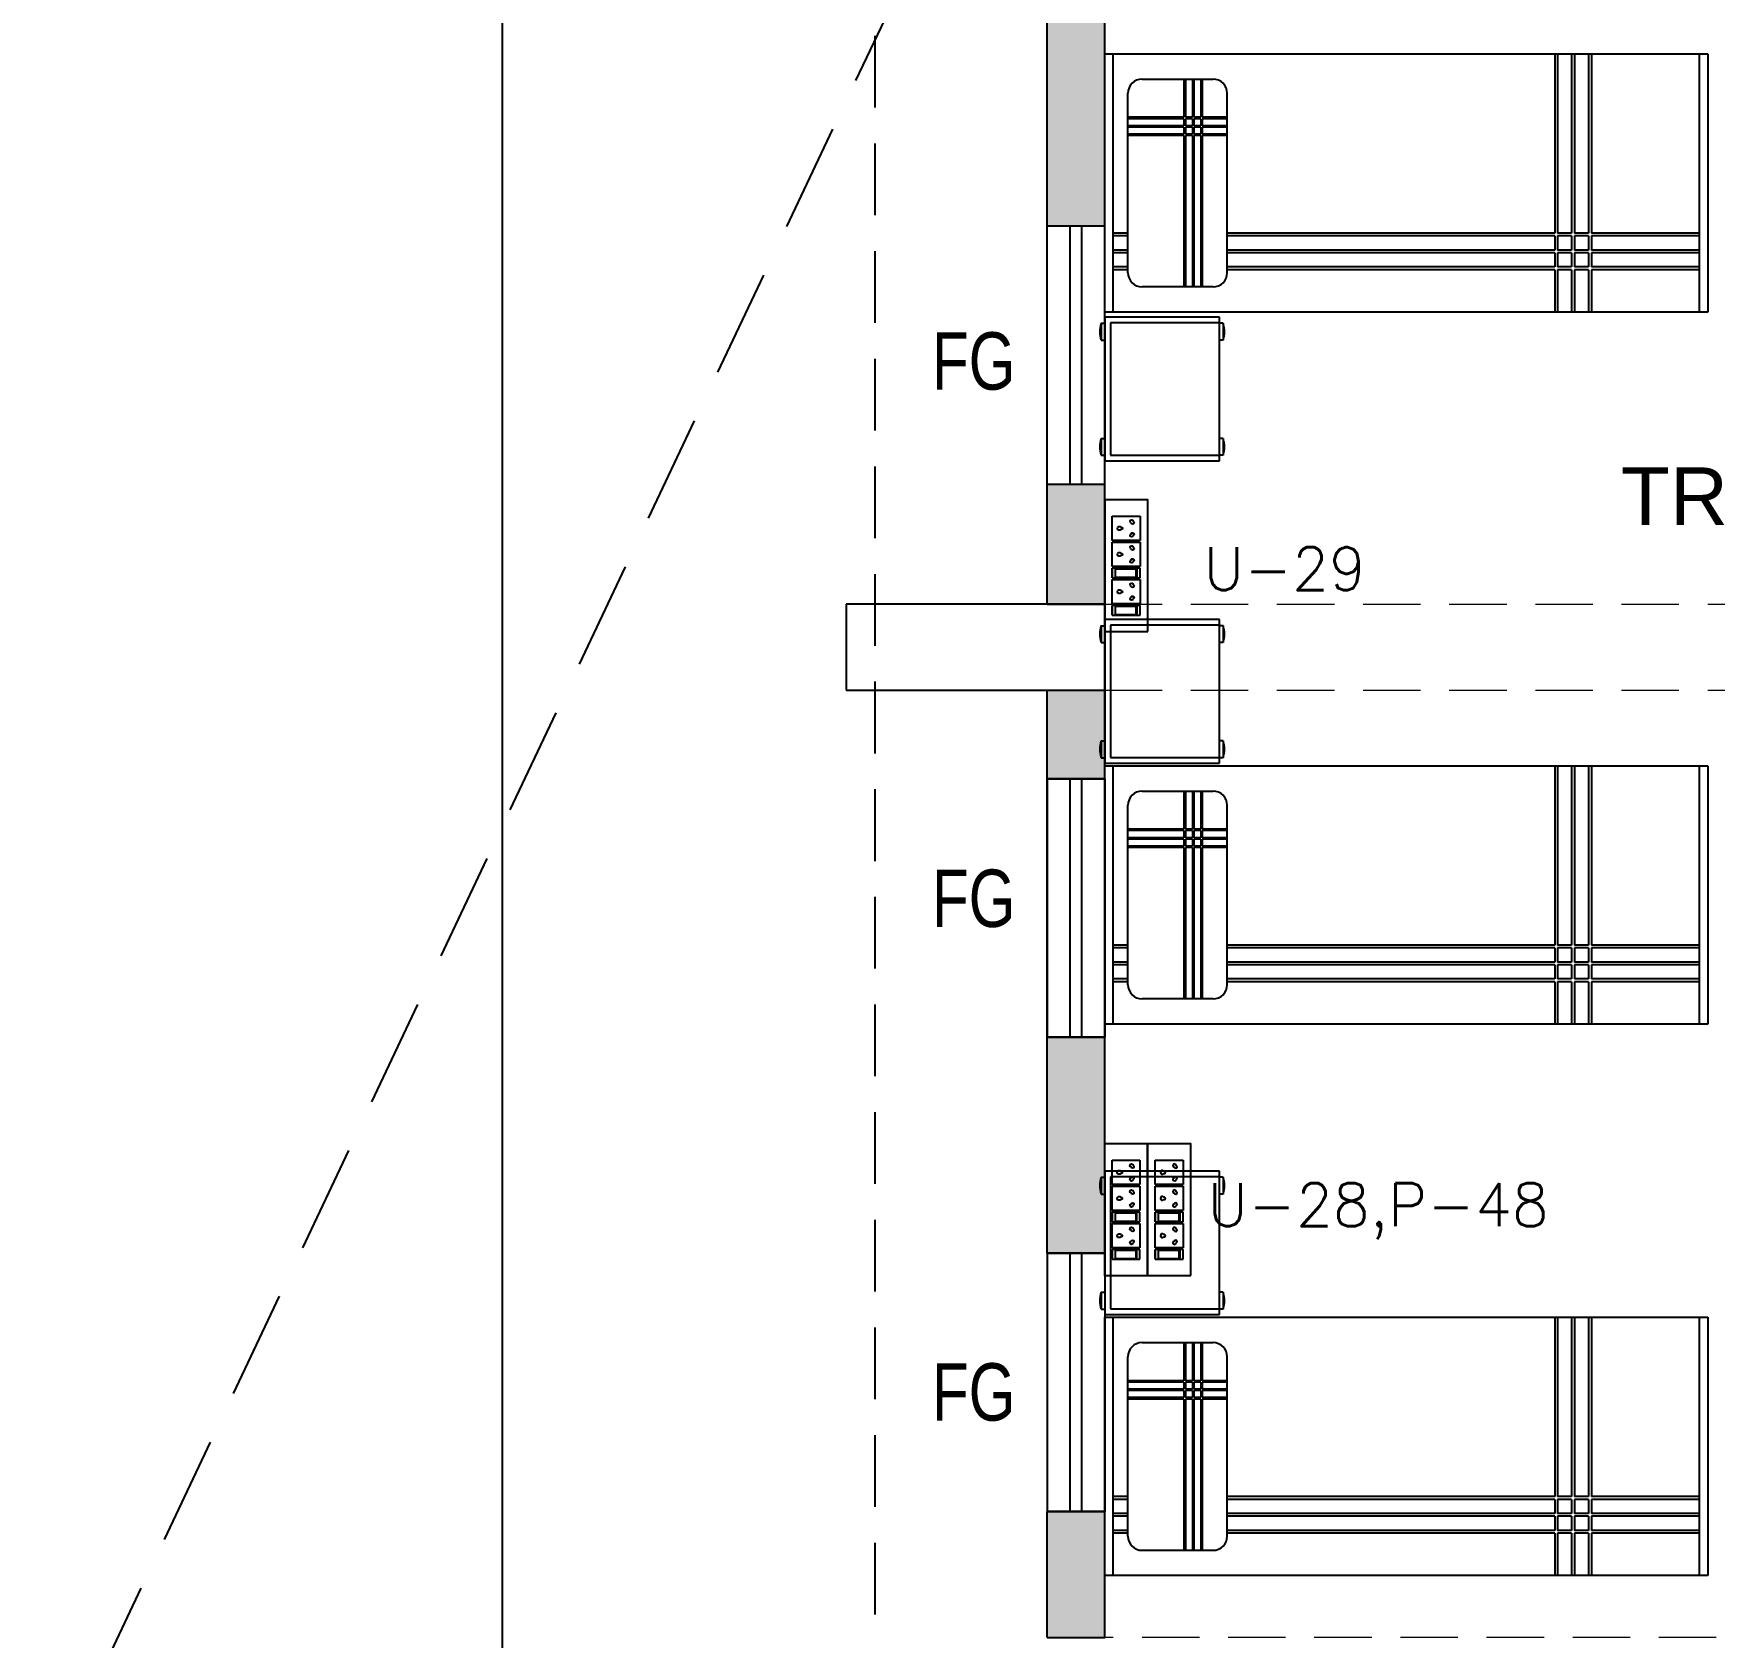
# Model space of a CAD drawing. Extents: x 11369658 to 11598203, y -3946797 to -3787209.
# Drawn here: x 11385052 to 11390906, y -3881436 to -3875849 of the extents above; entities that cross this region are included whole.
import ezdxf

# ---------------------------------------------------------------- set-up
doc = ezdxf.new("R2010")
doc.units = 0
doc.header["$MEASUREMENT"] = 0
for name, pattern in [('CENTER', [0]), ('DASHED', [0.75, 0.5, -0.25]), ('DASHED2', [0.375, 0.25, -0.125]), ('HIDDEN', [0.375, 0.25, -0.125])]:
    doc.linetypes.add(name, pattern=pattern)
doc.layers.get('0').update_dxf_attribs({"linetype": 'CONTINUOUS'})
for name, color, linetype in [('BEAM', 251, 'CONTINUOUS'), ('ELE-8M 6-16A UPS SOCKET', 223, 'CONTINUOUS'), ('ELE-8M RAW POWER SOCKET', 122, 'CONTINUOUS'), ('HS', 251, 'CONTINUOUS')]:
    doc.layers.add(name, color=color, linetype=linetype)
doc.layers.add('ELE-POWER SOCKET TEXT', color=7, linetype='CONTINUOUS', lineweight=5)
doc.styles.add('ARIAL', font='arial.ttf', dxfattribs={"width": 0.75})
doc.styles.get("Standard").update_dxf_attribs({"font": 'arial.ttf'})

# ---------------------------------------------------------------- blocks, each defined once
blk = doc.blocks.new('8M UPS SOCKET')
at = {"layer": 'ELE-8M 6-16A UPS SOCKET', "color": 223, "ltscale": 300}
for p, q in [((-268.1, 82.3), (-268.1, 17.7)), ((-211.4, 82.3), (-268.1, 82.3)), ((-211.4, 17.7), (-211.4, 82.3)), ((-207.7, 82.3), (-207.7, 17.7)), ((-151, 82.3), (-207.7, 82.3)), ((-151, 17.7), (-151, 82.3)), ((-147.2, 17.7), (-147.2, 82.3)), ((-147.2, 82.3), (-124.7, 82.3)), ((-124.7, 82.3), (-147.2, 82.3)), ((-124.7, 82.3), (-124.7, 17.7)), ((-124.7, 82.3), (-124.7, 17.7)), ((-64.3, 82.3), (-120.9, 82.3)), ((-120.9, 82.3), (-120.9, 17.7)), ((-64.3, 17.7), (-64.3, 82.3)), ((-60.5, 17.7), (-60.5, 82.3)), ((-60.5, 82.3), (-38, 82.3)), ((-38, 82.3), (-60.5, 82.3)), ((-38, 82.3), (-38, 17.7)), ((-38, 82.3), (-38, 17.7)), ((-145.4, 24.7), (-145.4, 75.3)), ((-145.4, 75.3), (-126.6, 75.3)), ((-126.6, 75.3), (-126.6, 24.7)), ((-58.6, 24.7), (-58.6, 75.3)), ((-58.6, 75.3), (-39.9, 75.3)), ((-39.9, 75.3), (-39.9, 24.7)), ((-268.1, 17.7), (-211.4, 17.7)), ((-207.7, 17.7), (-151, 17.7)), ((-124.7, 17.7), (-147.2, 17.7)), ((-126.6, 26.9), (-145.4, 26.9)), ((-126.6, 24.7), (-145.4, 24.7)), ((-120.9, 17.7), (-64.3, 17.7)), ((-38, 17.7), (-60.5, 17.7)), ((-39.9, 26.9), (-58.6, 26.9)), ((-39.9, 24.7), (-58.6, 24.7))]:
    blk.add_line(p, q, dxfattribs=at)
blk.add_lwpolyline([(0, 0), (-306.1, 0), (-306.1, 100), (0, 100)], close=True, dxfattribs=at)
for centre, radius, start, end in [((-255.9, 37.4), 3.8, 5.2689, 272.51), ((-239.8, 66), 4.41, 307.1584, 232.8416), ((-239.8, 61.6), 2.81, 161.4031, 18.5969), ((-223.6, 37.4), 3.8, 267.49, 174.7311), ((-195.5, 37.4), 3.8, 5.2689, 272.51), ((-179.3, 66), 4.41, 307.1584, 232.8416), ((-179.3, 61.6), 2.81, 161.4031, 18.5969), ((-163.2, 37.4), 3.8, 267.49, 174.7311), ((-108.8, 37.4), 3.8, 5.2689, 272.51), ((-92.6, 66), 4.41, 307.1584, 232.8416), ((-92.6, 61.6), 2.81, 161.4031, 18.5969), ((-76.5, 37.4), 3.8, 267.49, 174.7311), ((-252.9, 34.8), 3.07, 202.6838, 75.0951), ((-226.6, 34.8), 3.07, 104.9049, 337.3162), ((-192.5, 34.8), 3.07, 202.6838, 75.0951), ((-166.2, 34.8), 3.07, 104.9049, 337.3162), ((-105.8, 34.8), 3.07, 202.6838, 75.0951), ((-79.5, 34.8), 3.07, 104.9049, 337.3162)]:
    blk.add_arc(centre, radius, start, end, dxfattribs=at)
blk = doc.blocks.new('8m raw')
at = {"layer": 'ELE-8M 6-16A UPS SOCKET', "color": 123, "ltscale": 300}
for p, q in [((57.4, 123.5), (142.4, 123.5)), ((57.4, 26.5), (57.4, 123.5)), ((142.4, 123.5), (142.4, 26.5)), ((148.1, 123.5), (233.1, 123.5)), ((148.1, 26.5), (148.1, 123.5)), ((233.1, 123.5), (233.1, 26.5)), ((272.5, 123.5), (238.7, 123.5)), ((238.7, 123.5), (238.7, 26.5)), ((272.5, 26.5), (272.5, 123.5)), ((272.5, 26.5), (272.5, 123.5)), ((278.2, 26.5), (278.2, 123.5)), ((278.2, 123.5), (363.2, 123.5)), ((363.2, 123.5), (363.2, 26.5)), ((402.6, 123.5), (368.8, 123.5)), ((368.8, 123.5), (368.8, 26.5)), ((402.6, 26.5), (402.6, 123.5)), ((402.6, 26.5), (402.6, 123.5)), ((269.7, 112.9), (241.5, 112.9)), ((241.5, 112.9), (241.5, 37)), ((269.7, 109.6), (241.5, 109.6)), ((269.7, 37), (269.7, 112.9)), ((399.8, 112.9), (371.6, 112.9)), ((371.6, 112.9), (371.6, 37)), ((399.8, 109.6), (371.6, 109.6)), ((399.8, 37), (399.8, 112.9)), ((142.4, 26.5), (57.4, 26.5)), ((233.1, 26.5), (148.1, 26.5)), ((272.5, 26.5), (238.7, 26.5)), ((238.7, 26.5), (272.5, 26.5)), ((241.5, 37), (269.7, 37)), ((363.2, 26.5), (278.2, 26.5)), ((402.6, 26.5), (368.8, 26.5)), ((368.8, 26.5), (402.6, 26.5)), ((371.6, 37), (399.8, 37))]:
    blk.add_line(p, q, dxfattribs=at)
blk.add_lwpolyline([(459.6, 150), (0.4, 150), (0.4, 0), (459.6, 0)], close=True, dxfattribs=at)
for centre, radius, start, end in [((75.7, 93.9), 5.7, 87.48997, 354.73109), ((80.2, 97.9), 4.6, 284.90486, 157.31619), ((99.9, 57.7), 4.22, 341.40312, 198.59688), ((119.6, 97.9), 4.6, 22.68381, 255.09514), ((124.1, 93.9), 5.7, 185.26891, 92.51003), ((166.3, 93.9), 5.7, 87.48997, 354.73109), ((170.8, 97.9), 4.6, 284.90486, 157.31619), ((190.6, 57.7), 4.22, 341.40312, 198.59688), ((210.3, 97.9), 4.6, 22.68381, 255.09514), ((214.8, 93.9), 5.7, 185.26891, 92.51003), ((296.4, 93.9), 5.7, 87.48997, 354.73109), ((300.9, 97.9), 4.6, 284.90486, 157.31619), ((320.7, 57.7), 4.22, 341.40312, 198.59688), ((340.4, 97.9), 4.6, 22.68381, 255.09514), ((344.9, 93.9), 5.7, 185.26891, 92.51003), ((99.9, 51), 6.62, 127.15837, 52.84163), ((190.6, 51), 6.62, 127.15837, 52.84163), ((320.7, 51), 6.62, 127.15837, 52.84163)]:
    blk.add_arc(centre, radius, start, end, dxfattribs=at)

msp = doc.modelspace()

# ---------------------------------------------------------------- hatches: boundary and pattern name
at = {"layer": 'HS', "lineweight": -3, "ltscale": 500}
h = msp.add_hatch(color=8, dxfattribs=at)
h.dxf.hatch_style = 1
h.paths.add_polyline_path([(11388582.5, -3880097.4), (11388782.5, -3880097.4), (11388782.5, -3879345.4), (11388582.5, -3879345.4)])
h.paths.add_polyline_path([(11388782.5, -3876519.9), (11388782.5, -3875777.9), (11388582.5, -3875777.9), (11388582.5, -3876519.9)])
h.paths.add_polyline_path([(11388582.5, -3881436.4), (11388582.5, -3880997.4), (11388782.5, -3880997.4), (11388782.5, -3881436.4)])
h.paths.add_polyline_path([(11388582.5, -3877836.4), (11388582.5, -3877419.9), (11388782.5, -3877419.9), (11388782.5, -3877836.4)])
h.paths.add_polyline_path([(11388582.5, -3878136.4), (11388582.5, -3878445.4), (11388782.5, -3878445.4), (11388782.5, -3878136.4)])
h.paths.add_polyline_path([(11388582.5, -3874606.4), (11388582.5, -3874877.9), (11388782.5, -3874877.9), (11388782.5, -3874606.4)])

# ---------------------------------------------------------------- linework, layer by layer
at = {"color": 8, "lineweight": 25}
for p, q in [((11386683.9, -3874346.4), (11386683.9, -3885406.4)), ((11388582.5, -3877836.4), (11388582.5, -3875206.4)), ((11388782.5, -3875919.2), (11390882.5, -3875919.2)), ((11388782.5, -3876819.2), (11388782.5, -3875919.2)), ((11388812, -3876819.2), (11388812, -3875919.2)), ((11390852.9, -3875919.2), (11390852.9, -3876819.2)), ((11390882.5, -3875919.2), (11390882.5, -3876819.2)), ((11388912.7, -3876007.3), (11389160.1, -3876007.3)), ((11388863.5, -3876681.9), (11388863.5, -3876056.6)), ((11389209.3, -3876681.9), (11389209.3, -3876056.6)), ((11388662.5, -3877384.9), (11388662.5, -3876519.9)), ((11388702.5, -3877384.9), (11388702.5, -3876519.9)), ((11388782.5, -3877836.4), (11388782.5, -3876618.9)), ((11389160.1, -3876731.1), (11388912.7, -3876731.1)), ((11390882.5, -3876819.2), (11388782.5, -3876819.2)), ((11389182.5, -3876836.7), (11388782.5, -3876836.7)), ((11388782.5, -3876836.7), (11388782.5, -3877336.7)), ((11389182.5, -3877336.7), (11389182.5, -3876836.7)), ((11388582.5, -3877384.9), (11388582.5, -3876872.4)), ((11388770.3, -3876857.8), (11388770.3, -3876916.9)), ((11388770.3, -3876857.8), (11388782.5, -3876857.8)), ((11388782.5, -3877384.9), (11388782.5, -3876872.4)), ((11388802.2, -3876856.4), (11388802.2, -3877317)), ((11389182.5, -3876856.4), (11388802.2, -3876856.4)), ((11389194.6, -3876857.8), (11389182.5, -3876857.8)), ((11389194.6, -3876857.8), (11389194.6, -3876916.9)), ((11388770.3, -3876916.9), (11388782.5, -3876916.9)), ((11389194.6, -3876916.9), (11389182.5, -3876916.9)), ((11388770.3, -3877258.8), (11388770.3, -3877317.9)), ((11388770.3, -3877258.8), (11388782.5, -3877258.8)), ((11389194.6, -3877258.8), (11389182.5, -3877258.8)), ((11389194.6, -3877258.8), (11389194.6, -3877317.9)), ((11388802.2, -3877317), (11389182.5, -3877317)), ((11388770.3, -3877317.9), (11388782.5, -3877317.9)), ((11388782.5, -3877336.7), (11389182.5, -3877336.7)), ((11389194.6, -3877317.9), (11389182.5, -3877317.9)), ((11388662.5, -3877419.9), (11388662.5, -3877384.9)), ((11388702.5, -3877419.9), (11388702.5, -3877384.9)), ((11388782.5, -3877836.4), (11387882.5, -3877836.4)), ((11387882.5, -3877836.4), (11387882.5, -3878136.4)), ((11388582.5, -3877836.4), (11388782.5, -3877836.4)), ((11388782.5, -3878136.4), (11388782.5, -3877836.4)), ((11389182.5, -3877890.3), (11388782.5, -3877890.3)), ((11388782.5, -3877890.3), (11388782.5, -3878390.3)), ((11389182.5, -3878390.3), (11389182.5, -3877890.3)), ((11388770.3, -3877911.4), (11388770.3, -3877970.5)), ((11388770.3, -3877911.4), (11388782.5, -3877911.4)), ((11388802.2, -3877910), (11388802.2, -3878370.6)), ((11389182.5, -3877910), (11388802.2, -3877910)), ((11389194.6, -3877911.4), (11389182.5, -3877911.4)), ((11389194.6, -3877911.4), (11389194.6, -3877970.5)), ((11388770.3, -3877970.5), (11388782.5, -3877970.5)), ((11389194.6, -3877970.5), (11389182.5, -3877970.5)), ((11387882.5, -3878136.4), (11388782.5, -3878136.4)), ((11388582.5, -3878136.4), (11388782.5, -3878136.4)), ((11388582.5, -3880097.4), (11388582.5, -3878136.4)), ((11388782.5, -3880097.4), (11388782.5, -3878136.4)), ((11388770.3, -3878312.4), (11388770.3, -3878371.5)), ((11388770.3, -3878312.4), (11388782.5, -3878312.4)), ((11389194.6, -3878312.4), (11389182.5, -3878312.4)), ((11389194.6, -3878312.4), (11389194.6, -3878371.5)), ((11388802.2, -3878370.6), (11389182.5, -3878370.6)), ((11388770.3, -3878371.5), (11388782.5, -3878371.5)), ((11388782.5, -3878390.3), (11389182.5, -3878390.3)), ((11388782.5, -3878399.8), (11390882.5, -3878399.8)), ((11388782.5, -3879299.8), (11388782.5, -3878399.8)), ((11388812, -3879299.8), (11388812, -3878399.8)), ((11389194.6, -3878371.5), (11389182.5, -3878371.5)), ((11390852.9, -3878399.8), (11390852.9, -3879299.8)), ((11390882.5, -3878399.8), (11390882.5, -3879299.8)), ((11388582.5, -3878445.4), (11388582.5, -3879345.4)), ((11388582.5, -3878445.4), (11388782.5, -3878445.4)), ((11388662.5, -3879345.4), (11388662.5, -3878445.4)), ((11388702.5, -3879345.4), (11388702.5, -3878445.4)), ((11388782.5, -3878445.4), (11388782.5, -3879345.4)), ((11388912.7, -3878487.9), (11389160.1, -3878487.9)), ((11388863.5, -3879162.5), (11388863.5, -3878537.1)), ((11389209.3, -3879162.5), (11389209.3, -3878537.1)), ((11389160.1, -3879211.7), (11388912.7, -3879211.7)), ((11390882.5, -3879299.8), (11388782.5, -3879299.8)), ((11388582.5, -3879345.4), (11388782.5, -3879345.4)), ((11388770.3, -3879832.8), (11388770.3, -3879891.9)), ((11388770.3, -3879832.8), (11388782.5, -3879832.8)), ((11389182.5, -3879811.7), (11388782.5, -3879811.7)), ((11388782.5, -3879811.7), (11388782.5, -3880311.7)), ((11388802.2, -3879831.4), (11388802.2, -3880292)), ((11389182.5, -3879831.4), (11388802.2, -3879831.4)), ((11389182.5, -3880311.7), (11389182.5, -3879811.7)), ((11389194.6, -3879832.8), (11389182.5, -3879832.8)), ((11389194.6, -3879832.8), (11389194.6, -3879891.9)), ((11388770.3, -3879891.9), (11388782.5, -3879891.9)), ((11389194.6, -3879891.9), (11389182.5, -3879891.9)), ((11388582.5, -3880097.4), (11388582.5, -3880997.4)), ((11388582.5, -3880097.4), (11388782.5, -3880097.4)), ((11388662.5, -3880997.4), (11388662.5, -3880097.4)), ((11388702.5, -3880997.4), (11388702.5, -3880097.4)), ((11388782.5, -3880097.4), (11388782.5, -3880997.4)), ((11388770.3, -3880233.8), (11388770.3, -3880292.9)), ((11388770.3, -3880233.8), (11388782.5, -3880233.8)), ((11389194.6, -3880233.8), (11389182.5, -3880233.8)), ((11389194.6, -3880233.8), (11389194.6, -3880292.9)), ((11388770.3, -3880292.9), (11388782.5, -3880292.9)), ((11388802.2, -3880292), (11389182.5, -3880292)), ((11389194.6, -3880292.9), (11389182.5, -3880292.9)), ((11388782.5, -3880311.7), (11389182.5, -3880311.7)), ((11388782.5, -3880321.2), (11390882.5, -3880321.2)), ((11388782.5, -3881221.2), (11388782.5, -3880321.2)), ((11388812, -3881221.2), (11388812, -3880321.2)), ((11390852.9, -3880321.2), (11390852.9, -3881221.2)), ((11390882.5, -3880321.2), (11390882.5, -3881221.2)), ((11388912.7, -3880409.3), (11389160.1, -3880409.3)), ((11388863.5, -3881083.8), (11388863.5, -3880458.5)), ((11389209.3, -3881083.8), (11389209.3, -3880458.5)), ((11388582.5, -3880997.4), (11388782.5, -3880997.4)), ((11388582.5, -3881436.4), (11388582.5, -3880997.4)), ((11388782.5, -3881436.4), (11388782.5, -3880997.4)), ((11389160.1, -3881133.1), (11388912.7, -3881133.1)), ((11390882.5, -3881221.2), (11388782.5, -3881221.2)), ((11388582.5, -3881436.4), (11388782.5, -3881436.4))]:
    msp.add_line(p, q, dxfattribs=at)
at = {"color": 8, "linetype": 'DASHED2', "lineweight": 25, "ltscale": 1500}
msp.add_line((11378522.5, -3895836.4), (11388582.5, -3874606.4), dxfattribs=at)
at = {"color": 8, "linetype": 'DASHED', "lineweight": 25, "ltscale": 500}
msp.add_line((11387982.5, -3875106.4), (11387982.5, -3895336.4), dxfattribs=at)
at = {"color": 8, "lineweight": 25, "ltscale": 500}
for p, q in [((11388782.5, -3877836.4), (11388782.5, -3875206.4)), ((11388782.5, -3876519.9), (11388582.5, -3876519.9)), ((11388782.5, -3877419.9), (11388582.5, -3877419.9)), ((11388782.5, -3878445.4), (11388582.5, -3878445.4)), ((11388782.5, -3879345.4), (11388582.5, -3879345.4)), ((11388782.5, -3880097.4), (11388582.5, -3880097.4)), ((11388782.5, -3881436.4), (11388782.5, -3880547.4)), ((11388782.5, -3880997.4), (11388582.5, -3880997.4))]:
    msp.add_line(p, q, dxfattribs=at)
at = {"color": 8, "lineweight": 25, "ltscale": 0.75}
for p, q in [((11390349.6, -3875919.2), (11390349.6, -3876543.6)), ((11390359.5, -3875919.2), (11390359.5, -3876543.6)), ((11390408.7, -3875919.2), (11390408.7, -3876543.6)), ((11390418.5, -3875919.2), (11390418.5, -3876543.6)), ((11390467.7, -3875919.2), (11390467.7, -3876543.6)), ((11390477.6, -3875919.2), (11390477.6, -3876543.6)), ((11389058.5, -3876007.3), (11389058.5, -3876140.1)), ((11389063.4, -3876007.3), (11389063.4, -3876140.1)), ((11389088, -3876007.3), (11389088, -3876140.1)), ((11389092.9, -3876007.3), (11389092.9, -3876140.1)), ((11389117.5, -3876007.3), (11389117.5, -3876140.1)), ((11389122.5, -3876007.3), (11389122.5, -3876140.1)), ((11389058.5, -3876140.1), (11388863.5, -3876140.1)), ((11389058.5, -3876145), (11388863.5, -3876145)), ((11389058.5, -3876145), (11389058.5, -3876169.6)), ((11389088, -3876140.1), (11389063.4, -3876140.1)), ((11389088, -3876145), (11389063.4, -3876145)), ((11389063.4, -3876145), (11389063.4, -3876169.6)), ((11389088, -3876145), (11389088, -3876169.6)), ((11389117.5, -3876140.1), (11389092.9, -3876140.1)), ((11389117.5, -3876145), (11389092.9, -3876145)), ((11389092.9, -3876145), (11389092.9, -3876169.6)), ((11389117.5, -3876145), (11389117.5, -3876169.6)), ((11389209.3, -3876140.1), (11389122.5, -3876140.1)), ((11389122.5, -3876145), (11389122.5, -3876169.6)), ((11389209.3, -3876145), (11389122.5, -3876145)), ((11389058.5, -3876169.6), (11388863.5, -3876169.6)), ((11389058.5, -3876174.6), (11388863.5, -3876174.6)), ((11389058.5, -3876199.2), (11388863.5, -3876199.2)), ((11389058.5, -3876204.1), (11388863.5, -3876204.1)), ((11389058.5, -3876174.6), (11389058.5, -3876199.2)), ((11389058.5, -3876204.1), (11389058.5, -3876731.1)), ((11389088, -3876169.6), (11389063.4, -3876169.6)), ((11389088, -3876174.6), (11389063.4, -3876174.6)), ((11389063.4, -3876174.6), (11389063.4, -3876199.2)), ((11389088, -3876199.2), (11389063.4, -3876199.2)), ((11389088, -3876204.1), (11389063.4, -3876204.1)), ((11389063.4, -3876204.1), (11389063.4, -3876731.1)), ((11389088, -3876174.6), (11389088, -3876199.2)), ((11389088, -3876204.1), (11389088, -3876731.1)), ((11389117.5, -3876169.6), (11389092.9, -3876169.6)), ((11389092.9, -3876174.6), (11389092.9, -3876199.2)), ((11389117.5, -3876174.6), (11389092.9, -3876174.6)), ((11389117.5, -3876199.2), (11389092.9, -3876199.2)), ((11389092.9, -3876204.1), (11389092.9, -3876731.1)), ((11389117.5, -3876204.1), (11389092.9, -3876204.1)), ((11389117.5, -3876174.6), (11389117.5, -3876199.2)), ((11389117.5, -3876204.1), (11389117.5, -3876731.1)), ((11389209.3, -3876169.6), (11389122.5, -3876169.6)), ((11389122.5, -3876174.6), (11389122.5, -3876199.2)), ((11389209.3, -3876174.6), (11389122.5, -3876174.6)), ((11389209.3, -3876199.2), (11389122.5, -3876199.2)), ((11389209.3, -3876204.1), (11389122.5, -3876204.1)), ((11389122.5, -3876204.1), (11389122.5, -3876731.1)), ((11388863.5, -3876543.6), (11388812, -3876543.6)), ((11388863.5, -3876553.5), (11388812, -3876553.5)), ((11390349.6, -3876543.6), (11389209.3, -3876543.6)), ((11390349.6, -3876553.5), (11389209.3, -3876553.5)), ((11390349.6, -3876553.5), (11390349.6, -3876602.7)), ((11390408.7, -3876543.6), (11390359.5, -3876543.6)), ((11390408.7, -3876553.5), (11390359.5, -3876553.5)), ((11390359.5, -3876553.5), (11390359.5, -3876602.7)), ((11390408.7, -3876553.5), (11390408.7, -3876602.7)), ((11390467.7, -3876543.6), (11390418.5, -3876543.6)), ((11390467.7, -3876553.5), (11390418.5, -3876553.5)), ((11390418.5, -3876553.5), (11390418.5, -3876602.7)), ((11390467.7, -3876553.5), (11390467.7, -3876602.7)), ((11390852.9, -3876543.6), (11390477.6, -3876543.6)), ((11390852.9, -3876553.5), (11390477.6, -3876553.5)), ((11390477.6, -3876553.5), (11390477.6, -3876602.7)), ((11388863.5, -3876602.7), (11388812, -3876602.7)), ((11388863.5, -3876612.5), (11388812, -3876612.5)), ((11390349.6, -3876602.7), (11389209.3, -3876602.7)), ((11390349.6, -3876612.5), (11389209.3, -3876612.5)), ((11390349.6, -3876612.5), (11390349.6, -3876661.7)), ((11390408.7, -3876602.7), (11390359.5, -3876602.7)), ((11390408.7, -3876612.5), (11390359.5, -3876612.5)), ((11390359.5, -3876612.5), (11390359.5, -3876661.7)), ((11390408.7, -3876612.5), (11390408.7, -3876661.7)), ((11390467.7, -3876602.7), (11390418.5, -3876602.7)), ((11390467.7, -3876612.5), (11390418.5, -3876612.5)), ((11390418.5, -3876612.5), (11390418.5, -3876661.7)), ((11390467.7, -3876612.5), (11390467.7, -3876661.7)), ((11390852.9, -3876602.7), (11390477.6, -3876602.7)), ((11390852.9, -3876612.5), (11390477.6, -3876612.5)), ((11390477.6, -3876612.5), (11390477.6, -3876661.7)), ((11388863.5, -3876661.7), (11388812, -3876661.7)), ((11388863.5, -3876671.6), (11388812, -3876671.6)), ((11390349.6, -3876661.7), (11389209.3, -3876661.7)), ((11390349.6, -3876671.6), (11389209.3, -3876671.6)), ((11390349.6, -3876671.6), (11390349.6, -3876819.2)), ((11390408.7, -3876661.7), (11390359.5, -3876661.7)), ((11390408.7, -3876671.6), (11390359.5, -3876671.6)), ((11390359.5, -3876671.6), (11390359.5, -3876819.2)), ((11390408.7, -3876671.6), (11390408.7, -3876819.2)), ((11390467.7, -3876661.7), (11390418.5, -3876661.7)), ((11390467.7, -3876671.6), (11390418.5, -3876671.6)), ((11390418.5, -3876671.6), (11390418.5, -3876819.2)), ((11390467.7, -3876671.6), (11390467.7, -3876819.2)), ((11390852.9, -3876661.7), (11390477.6, -3876661.7)), ((11390852.9, -3876671.6), (11390477.6, -3876671.6)), ((11390477.6, -3876671.6), (11390477.6, -3876819.2)), ((11390349.6, -3878399.8), (11390349.6, -3879024.2)), ((11390359.5, -3878399.8), (11390359.5, -3879024.2)), ((11390408.7, -3878399.8), (11390408.7, -3879024.2)), ((11390418.5, -3878399.8), (11390418.5, -3879024.2)), ((11390467.7, -3878399.8), (11390467.7, -3879024.2)), ((11390477.6, -3878399.8), (11390477.6, -3879024.2)), ((11389058.5, -3878487.9), (11389058.5, -3878620.7)), ((11389063.4, -3878487.9), (11389063.4, -3878620.7)), ((11389088, -3878487.9), (11389088, -3878620.7)), ((11389092.9, -3878487.9), (11389092.9, -3878620.7)), ((11389117.5, -3878487.9), (11389117.5, -3878620.7)), ((11389122.5, -3878487.9), (11389122.5, -3878620.7)), ((11389058.5, -3878620.7), (11388863.5, -3878620.7)), ((11389058.5, -3878625.6), (11388863.5, -3878625.6)), ((11389058.5, -3878650.2), (11388863.5, -3878650.2)), ((11389058.5, -3878655.1), (11388863.5, -3878655.1)), ((11389058.5, -3878625.6), (11389058.5, -3878650.2)), ((11389058.5, -3878655.1), (11389058.5, -3878679.7)), ((11389088, -3878620.7), (11389063.4, -3878620.7)), ((11389088, -3878625.6), (11389063.4, -3878625.6)), ((11389063.4, -3878625.6), (11389063.4, -3878650.2)), ((11389088, -3878650.2), (11389063.4, -3878650.2)), ((11389088, -3878655.1), (11389063.4, -3878655.1)), ((11389063.4, -3878655.1), (11389063.4, -3878679.7)), ((11389088, -3878625.6), (11389088, -3878650.2)), ((11389088, -3878655.1), (11389088, -3878679.7)), ((11389117.5, -3878620.7), (11389092.9, -3878620.7)), ((11389117.5, -3878625.6), (11389092.9, -3878625.6)), ((11389092.9, -3878625.6), (11389092.9, -3878650.2)), ((11389117.5, -3878650.2), (11389092.9, -3878650.2)), ((11389092.9, -3878655.1), (11389092.9, -3878679.7)), ((11389117.5, -3878655.1), (11389092.9, -3878655.1)), ((11389117.5, -3878625.6), (11389117.5, -3878650.2)), ((11389117.5, -3878655.1), (11389117.5, -3878679.7)), ((11389209.3, -3878620.7), (11389122.5, -3878620.7)), ((11389122.5, -3878625.6), (11389122.5, -3878650.2)), ((11389209.3, -3878625.6), (11389122.5, -3878625.6)), ((11389209.3, -3878650.2), (11389122.5, -3878650.2)), ((11389122.5, -3878655.1), (11389122.5, -3878679.7)), ((11389209.3, -3878655.1), (11389122.5, -3878655.1)), ((11389058.5, -3878679.7), (11388863.5, -3878679.7)), ((11389058.5, -3878684.7), (11388863.5, -3878684.7)), ((11389058.5, -3878684.7), (11389058.5, -3879211.7)), ((11389088, -3878679.7), (11389063.4, -3878679.7)), ((11389088, -3878684.7), (11389063.4, -3878684.7)), ((11389063.4, -3878684.7), (11389063.4, -3879211.7)), ((11389088, -3878684.7), (11389088, -3879211.7)), ((11389117.5, -3878679.7), (11389092.9, -3878679.7)), ((11389092.9, -3878684.7), (11389092.9, -3879211.7)), ((11389117.5, -3878684.7), (11389092.9, -3878684.7)), ((11389117.5, -3878684.7), (11389117.5, -3879211.7)), ((11389209.3, -3878679.7), (11389122.5, -3878679.7)), ((11389209.3, -3878684.7), (11389122.5, -3878684.7)), ((11389122.5, -3878684.7), (11389122.5, -3879211.7)), ((11388863.5, -3879024.2), (11388812, -3879024.2)), ((11388863.5, -3879034), (11388812, -3879034)), ((11390349.6, -3879024.2), (11389209.3, -3879024.2)), ((11390349.6, -3879034), (11389209.3, -3879034)), ((11390349.6, -3879034), (11390349.6, -3879083.3)), ((11390408.7, -3879024.2), (11390359.5, -3879024.2)), ((11390408.7, -3879034), (11390359.5, -3879034)), ((11390359.5, -3879034), (11390359.5, -3879083.3)), ((11390408.7, -3879034), (11390408.7, -3879083.3)), ((11390467.7, -3879024.2), (11390418.5, -3879024.2)), ((11390467.7, -3879034), (11390418.5, -3879034)), ((11390418.5, -3879034), (11390418.5, -3879083.3)), ((11390467.7, -3879034), (11390467.7, -3879083.3)), ((11390852.9, -3879024.2), (11390477.6, -3879024.2)), ((11390852.9, -3879034), (11390477.6, -3879034)), ((11390477.6, -3879034), (11390477.6, -3879083.3)), ((11388863.5, -3879083.3), (11388812, -3879083.3)), ((11388863.5, -3879093.1), (11388812, -3879093.1)), ((11390349.6, -3879083.3), (11389209.3, -3879083.3)), ((11390349.6, -3879093.1), (11389209.3, -3879093.1)), ((11390349.6, -3879093.1), (11390349.6, -3879142.3)), ((11390408.7, -3879083.3), (11390359.5, -3879083.3)), ((11390408.7, -3879093.1), (11390359.5, -3879093.1)), ((11390359.5, -3879093.1), (11390359.5, -3879142.3)), ((11390408.7, -3879093.1), (11390408.7, -3879142.3)), ((11390467.7, -3879083.3), (11390418.5, -3879083.3)), ((11390467.7, -3879093.1), (11390418.5, -3879093.1)), ((11390418.5, -3879093.1), (11390418.5, -3879142.3)), ((11390467.7, -3879093.1), (11390467.7, -3879142.3)), ((11390852.9, -3879083.3), (11390477.6, -3879083.3)), ((11390852.9, -3879093.1), (11390477.6, -3879093.1)), ((11390477.6, -3879093.1), (11390477.6, -3879142.3)), ((11388863.5, -3879142.3), (11388812, -3879142.3)), ((11388863.5, -3879152.2), (11388812, -3879152.2)), ((11390349.6, -3879142.3), (11389209.3, -3879142.3)), ((11390349.6, -3879152.2), (11389209.3, -3879152.2)), ((11390349.6, -3879152.2), (11390349.6, -3879299.8)), ((11390408.7, -3879142.3), (11390359.5, -3879142.3)), ((11390408.7, -3879152.2), (11390359.5, -3879152.2)), ((11390359.5, -3879152.2), (11390359.5, -3879299.8)), ((11390408.7, -3879152.2), (11390408.7, -3879299.8)), ((11390467.7, -3879142.3), (11390418.5, -3879142.3)), ((11390467.7, -3879152.2), (11390418.5, -3879152.2)), ((11390418.5, -3879152.2), (11390418.5, -3879299.8)), ((11390467.7, -3879152.2), (11390467.7, -3879299.8)), ((11390852.9, -3879142.3), (11390477.6, -3879142.3)), ((11390852.9, -3879152.2), (11390477.6, -3879152.2)), ((11390477.6, -3879152.2), (11390477.6, -3879299.8)), ((11390349.6, -3880321.2), (11390349.6, -3880945.6)), ((11390359.5, -3880321.2), (11390359.5, -3880945.6)), ((11390408.7, -3880321.2), (11390408.7, -3880945.6)), ((11390418.5, -3880321.2), (11390418.5, -3880945.6)), ((11390467.7, -3880321.2), (11390467.7, -3880945.6)), ((11390477.6, -3880321.2), (11390477.6, -3880945.6)), ((11389058.5, -3880409.3), (11389058.5, -3880542.1)), ((11389063.4, -3880409.3), (11389063.4, -3880542.1)), ((11389088, -3880409.3), (11389088, -3880542.1)), ((11389092.9, -3880409.3), (11389092.9, -3880542.1)), ((11389117.5, -3880409.3), (11389117.5, -3880542.1)), ((11389122.5, -3880409.3), (11389122.5, -3880542.1)), ((11389058.5, -3880542.1), (11388863.5, -3880542.1)), ((11389058.5, -3880547), (11388863.5, -3880547)), ((11389058.5, -3880571.6), (11388863.5, -3880571.6)), ((11389058.5, -3880576.5), (11388863.5, -3880576.5)), ((11389058.5, -3880547), (11389058.5, -3880571.6)), ((11389058.5, -3880576.5), (11389058.5, -3880601.1)), ((11389088, -3880542.1), (11389063.4, -3880542.1)), ((11389088, -3880547), (11389063.4, -3880547)), ((11389063.4, -3880547), (11389063.4, -3880571.6)), ((11389088, -3880571.6), (11389063.4, -3880571.6)), ((11389088, -3880576.5), (11389063.4, -3880576.5)), ((11389063.4, -3880576.5), (11389063.4, -3880601.1)), ((11389088, -3880547), (11389088, -3880571.6)), ((11389088, -3880576.5), (11389088, -3880601.1)), ((11389117.5, -3880542.1), (11389092.9, -3880542.1)), ((11389117.5, -3880547), (11389092.9, -3880547)), ((11389092.9, -3880547), (11389092.9, -3880571.6)), ((11389117.5, -3880571.6), (11389092.9, -3880571.6)), ((11389092.9, -3880576.5), (11389092.9, -3880601.1)), ((11389117.5, -3880576.5), (11389092.9, -3880576.5)), ((11389117.5, -3880547), (11389117.5, -3880571.6)), ((11389117.5, -3880576.5), (11389117.5, -3880601.1)), ((11389209.3, -3880542.1), (11389122.5, -3880542.1)), ((11389122.5, -3880547), (11389122.5, -3880571.6)), ((11389209.3, -3880547), (11389122.5, -3880547)), ((11389209.3, -3880571.6), (11389122.5, -3880571.6)), ((11389122.5, -3880576.5), (11389122.5, -3880601.1)), ((11389209.3, -3880576.5), (11389122.5, -3880576.5)), ((11389058.5, -3880601.1), (11388863.5, -3880601.1)), ((11389058.5, -3880606), (11388863.5, -3880606)), ((11389058.5, -3880606), (11389058.5, -3881133.1)), ((11389088, -3880601.1), (11389063.4, -3880601.1)), ((11389088, -3880606), (11389063.4, -3880606)), ((11389063.4, -3880606), (11389063.4, -3881133.1)), ((11389088, -3880606), (11389088, -3881133.1)), ((11389117.5, -3880601.1), (11389092.9, -3880601.1)), ((11389092.9, -3880606), (11389092.9, -3881133.1)), ((11389117.5, -3880606), (11389092.9, -3880606)), ((11389117.5, -3880606), (11389117.5, -3881133.1)), ((11389209.3, -3880601.1), (11389122.5, -3880601.1)), ((11389209.3, -3880606), (11389122.5, -3880606)), ((11389122.5, -3880606), (11389122.5, -3881133.1)), ((11388863.5, -3880945.6), (11388812, -3880945.6)), ((11390349.6, -3880945.6), (11389209.3, -3880945.6)), ((11390408.7, -3880945.6), (11390359.5, -3880945.6)), ((11390467.7, -3880945.6), (11390418.5, -3880945.6)), ((11390852.9, -3880945.6), (11390477.6, -3880945.6)), ((11388863.5, -3880955.4), (11388812, -3880955.4)), ((11388863.5, -3881004.6), (11388812, -3881004.6)), ((11390349.6, -3880955.4), (11389209.3, -3880955.4)), ((11390349.6, -3881004.6), (11389209.3, -3881004.6)), ((11390349.6, -3880955.4), (11390349.6, -3881004.6)), ((11390408.7, -3880955.4), (11390359.5, -3880955.4)), ((11390359.5, -3880955.4), (11390359.5, -3881004.6)), ((11390408.7, -3881004.6), (11390359.5, -3881004.6)), ((11390408.7, -3880955.4), (11390408.7, -3881004.6)), ((11390467.7, -3880955.4), (11390418.5, -3880955.4)), ((11390418.5, -3880955.4), (11390418.5, -3881004.6)), ((11390467.7, -3881004.6), (11390418.5, -3881004.6)), ((11390467.7, -3880955.4), (11390467.7, -3881004.6)), ((11390852.9, -3880955.4), (11390477.6, -3880955.4)), ((11390477.6, -3880955.4), (11390477.6, -3881004.6)), ((11390852.9, -3881004.6), (11390477.6, -3881004.6)), ((11388863.5, -3881014.5), (11388812, -3881014.5)), ((11388863.5, -3881063.7), (11388812, -3881063.7)), ((11390349.6, -3881014.5), (11389209.3, -3881014.5)), ((11390349.6, -3881063.7), (11389209.3, -3881063.7)), ((11390349.6, -3881014.5), (11390349.6, -3881063.7)), ((11390408.7, -3881014.5), (11390359.5, -3881014.5)), ((11390359.5, -3881014.5), (11390359.5, -3881063.7)), ((11390408.7, -3881063.7), (11390359.5, -3881063.7)), ((11390408.7, -3881014.5), (11390408.7, -3881063.7)), ((11390467.7, -3881014.5), (11390418.5, -3881014.5)), ((11390418.5, -3881014.5), (11390418.5, -3881063.7)), ((11390467.7, -3881063.7), (11390418.5, -3881063.7)), ((11390467.7, -3881014.5), (11390467.7, -3881063.7)), ((11390852.9, -3881014.5), (11390477.6, -3881014.5)), ((11390477.6, -3881014.5), (11390477.6, -3881063.7)), ((11390852.9, -3881063.7), (11390477.6, -3881063.7)), ((11388863.5, -3881073.5), (11388812, -3881073.5)), ((11390349.6, -3881073.5), (11389209.3, -3881073.5)), ((11390349.6, -3881073.5), (11390349.6, -3881221.2)), ((11390408.7, -3881073.5), (11390359.5, -3881073.5)), ((11390359.5, -3881073.5), (11390359.5, -3881221.2)), ((11390408.7, -3881073.5), (11390408.7, -3881221.2)), ((11390467.7, -3881073.5), (11390418.5, -3881073.5)), ((11390418.5, -3881073.5), (11390418.5, -3881221.2)), ((11390467.7, -3881073.5), (11390467.7, -3881221.2)), ((11390852.9, -3881073.5), (11390477.6, -3881073.5)), ((11390477.6, -3881073.5), (11390477.6, -3881221.2))]:
    msp.add_line(p, q, dxfattribs=at)
at = {"color": 8}
for centre, radius, start, end in [((11388912.7, -3876056.6), 49.2, 89.99999, 179.99999), ((11389160.1, -3876056.6), 49.2, 359.99999, 89.99999), ((11388912.7, -3876681.9), 49.2, 179.99999, 269.99999), ((11389160.1, -3876681.9), 49.2, 269.99999, 359.99999), ((11388856.5, -3876887.3), 91.1, 161.07534, 198.92463), ((11389108.5, -3876887.3), 91.1, 341.07534, 18.92463), ((11388856.5, -3877288.3), 91.1, 161.07534, 198.92463), ((11389108.5, -3877288.3), 91.1, 341.07534, 18.92463), ((11388856.5, -3877940.9), 91.1, 161.07534, 198.92463), ((11389108.5, -3877940.9), 91.1, 341.07534, 18.92463), ((11388856.5, -3878342), 91.1, 161.07534, 198.92463), ((11389108.5, -3878342), 91.1, 341.07534, 18.92463), ((11388912.7, -3878537.1), 49.2, 89.99999, 179.99999), ((11389160.1, -3878537.1), 49.2, 359.99999, 89.99999), ((11388912.7, -3879162.5), 49.2, 179.99999, 269.99999), ((11389160.1, -3879162.5), 49.2, 269.99999, 359.99999), ((11388856.5, -3879862.3), 91.1, 161.07534, 198.92463), ((11389108.5, -3879862.3), 91.1, 341.07534, 18.92463), ((11388856.5, -3880263.3), 91.1, 161.07534, 198.92463), ((11389108.5, -3880263.3), 91.1, 341.07534, 18.92463), ((11388912.7, -3880458.5), 49.2, 89.99999, 179.99999), ((11389160.1, -3880458.5), 49.2, 359.99999, 89.99999), ((11388912.7, -3881083.8), 49.2, 179.99999, 269.99999), ((11389160.1, -3881083.8), 49.2, 269.99999, 359.99999)]:
    msp.add_arc(centre, radius, start, end, dxfattribs=at)
at = {"layer": 'BEAM', "color": 8, "linetype": 'HIDDEN', "lineweight": 18, "ltscale": 800}
for p, q in [((11388782.5, -3877836.4), (11394512.5, -3877836.4)), ((11388782.5, -3878136.4), (11394512.5, -3878136.4)), ((11393912.5, -3881436.4), (11388782.5, -3881436.4))]:
    msp.add_line(p, q, dxfattribs=at)

# ---------------------------------------------------------------- block references
at = {"layer": 'ELE-8M 6-16A UPS SOCKET', "linetype": 'ByBlock', "xscale": -1.5, "yscale": 1.5, "zscale": 1.5}
for p, rotation in [((11388932.5, -3877932.1), 89.99999999999991), ((11388932, -3880176), 89.99999999999974)]:
    msp.add_blockref('8M UPS SOCKET', p, dxfattribs=dict(at, rotation=rotation))
at = {"layer": 'ELE-8M RAW POWER SOCKET', "color": 0, "linetype": 'CENTER', "ltscale": 500, "rotation": 270}
msp.add_blockref('8m raw', (11388932, -3879716.4), dxfattribs=at)

# ---------------------------------------------------------------- texts
at = {"color": 8, "lineweight": 20, "style": 'ARIAL', "width": 0.75}
for p in [(11388180.8, -3877089.2), (11388180.8, -3878961.2), (11388180.8, -3880681.2)]:
    msp.add_text('FG', height=200, dxfattribs=at).set_placement(p)
at = {"color": 8, "lineweight": 20}
msp.add_text('TRANSPLANT I.C.U.', height=200, dxfattribs=at).set_placement((11390580.6, -3877560.1))
at = {"layer": 'ELE-POWER SOCKET TEXT', "color": 0, "linetype": 'CENTER', "ltscale": 500, "char_height": 150, "width": 3324.973, "attachment_point": 1}
for s, insert in [('{\\Fromans|c0;U-29}', (11389126.6, -3877637.9)), ('{\\Fromans|c0;U-28,P-48}', (11389140.1, -3879853.6))]:
    msp.add_mtext(s, dxfattribs=dict(at, insert=insert))

doc.saveas('drawing.dxf')
